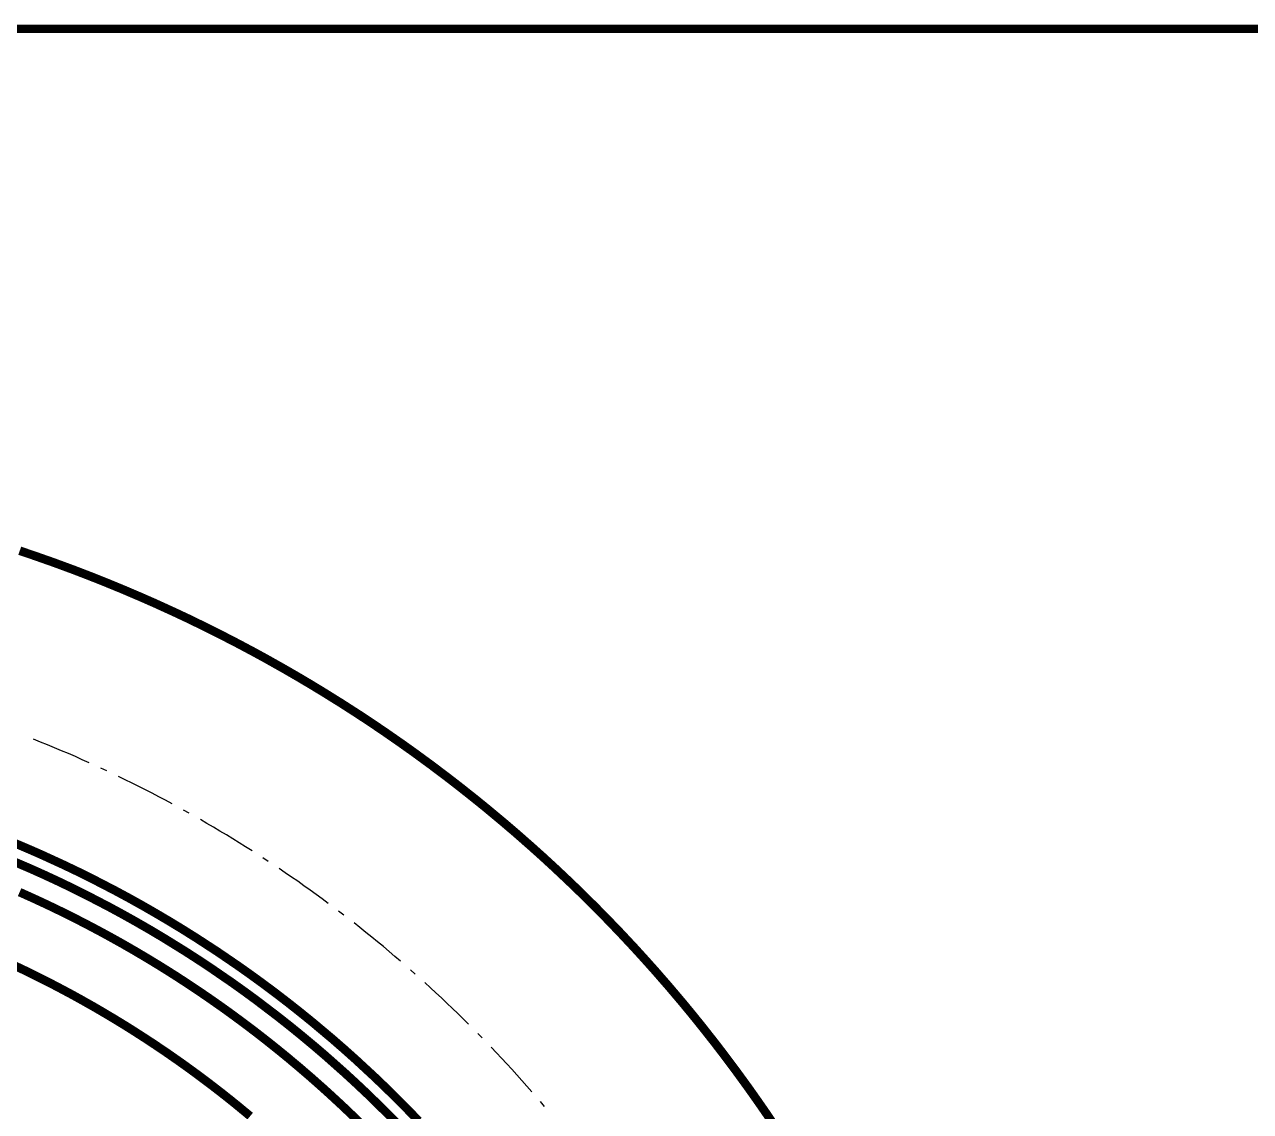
# Model space of a CAD drawing. Header units: millimetres. Extents: x 20 to 410, y 10 to 287.
# Drawn here: x 143.9 to 215, y 224.2 to 287.2 of the extents above; entities that cross this region are included whole.
import ezdxf

# ---------------------------------------------------------------- set-up
doc = ezdxf.new("R2010")
doc.units = ezdxf.units.MM
doc.layers.add('KANTEN', color=7, linetype='Continuous', lineweight=50)
doc.layers.add('MITTELLINIEN', color=7, linetype='Continuous', lineweight=25)

msp = doc.modelspace()

# ---------------------------------------------------------------- linework, layer by layer
at = {"layer": 'KANTEN', "lineweight": 50, "const_width": 0.5}
msp.add_lwpolyline([(20, 10), (410, 10), (410, 287), (20, 287)], close=True, dxfattribs=at)
for points in [[(187.59, 223.075), (186.92, 224.07), (186.407, 224.81), (185.887, 225.545), (185.182, 226.516), (184.463, 227.477), (183.915, 228.191), (183.172, 229.134), (182.607, 229.834), (182.034, 230.528), (181.258, 231.444), (180.47, 232.349), (179.87, 233.02), (179.264, 233.685), (178.444, 234.562), (177.612, 235.427), (176.98, 236.068), (176.127, 236.912), (175.479, 237.537), (174.606, 238.36), (173.943, 238.969), (173.273, 239.571), (172.371, 240.362), (171.687, 240.947), (170.766, 241.716), (170.068, 242.284), (169.127, 243.03), (168.415, 243.581), (167.457, 244.304), (166.489, 245.012), (165.756, 245.535), (164.77, 246.22), (164.025, 246.724), (163.274, 247.221), (162.265, 247.87), (161.246, 248.505), (160.477, 248.972), (159.702, 249.431), (158.923, 249.881), (157.877, 250.469), (157.087, 250.9), (156.292, 251.323), (155.225, 251.874), (154.421, 252.277), (153.341, 252.801), (152.526, 253.183), (151.434, 253.681), (150.61, 254.043), (149.506, 254.513), (148.395, 254.968), (147.558, 255.298), (146.717, 255.62), (145.591, 256.035), (144.459, 256.434), (143.606, 256.722)], [(166.739, 223.653), (166.114, 224.3), (165.481, 224.94), (164.839, 225.571), (164.189, 226.194), (163.088, 227.213), (162.417, 227.813), (161.739, 228.404), (160.59, 229.369), (159.891, 229.936), (159.185, 230.494), (158.471, 231.043), (157.751, 231.582), (157.023, 232.112), (156.289, 232.632), (155.05, 233.478), (153.793, 234.296), (153.03, 234.774), (152.261, 235.242), (151.486, 235.7), (150.706, 236.148), (149.919, 236.586), (149.127, 237.013), (147.794, 237.702), (146.988, 238.101), (146.176, 238.49), (144.812, 239.115), (143.987, 239.475), (143.158, 239.825)], [(165.486, 223.513), (164.853, 224.153), (163.781, 225.202), (163.126, 225.82), (162.464, 226.429), (161.342, 227.425), (160.658, 228.011), (159.967, 228.587), (159.268, 229.154), (158.561, 229.712), (157.368, 230.621), (156.642, 231.154), (155.91, 231.677), (154.673, 232.526), (153.923, 233.023), (153.166, 233.51), (151.89, 234.299), (151.116, 234.759), (150.336, 235.208), (149.55, 235.647), (148.759, 236.076), (147.427, 236.767), (146.621, 237.168), (145.81, 237.557), (144.993, 237.936), (144.172, 238.304), (142.792, 238.894)], [(143.598, 236.918), (144.42, 236.549), (145.236, 236.169), (146.048, 235.778), (146.853, 235.376), (147.387, 235.102), (148.184, 234.682), (148.712, 234.396), (149.499, 233.959), (150.28, 233.51), (151.054, 233.051), (151.823, 232.582), (152.585, 232.102), (153.34, 231.612), (153.84, 231.279), (154.584, 230.772), (155.322, 230.255), (155.809, 229.905), (156.535, 229.371), (157.253, 228.828), (157.963, 228.275), (158.666, 227.712), (159.131, 227.332), (159.821, 226.754), (160.504, 226.166), (161.178, 225.569), (161.623, 225.166), (162.284, 224.555), (162.719, 224.142), (163.366, 223.515)], [(143.066, 232.769), (143.881, 232.384), (144.422, 232.12), (145.227, 231.716), (145.761, 231.439), (146.557, 231.016), (147.084, 230.727), (147.869, 230.284), (148.389, 229.982), (149.163, 229.52), (149.676, 229.206), (150.185, 228.887), (150.943, 228.4), (151.445, 228.069), (152.192, 227.563), (152.931, 227.047), (153.419, 226.697), (153.904, 226.342), (154.626, 225.801), (155.339, 225.25), (155.81, 224.877), (156.278, 224.499), (156.972, 223.924)]]:
    msp.add_lwpolyline(points, dxfattribs=at)
at = {"layer": 'MITTELLINIEN', "lineweight": 25}
for points in [[(147.633, 244.424), (147.234, 244.603), (146.833, 244.778), (146.433, 244.954), (146.03, 245.125), (145.626, 245.294), (145.223, 245.463), (144.817, 245.626), (144.411, 245.789)], [(148.655, 243.954), (148.315, 244.112)], [(152.448, 242.038), (152.063, 242.245), (151.677, 242.451), (151.288, 242.652), (150.9, 242.853), (150.51, 243.051), (150.118, 243.246), (149.726, 243.44), (149.332, 243.631)], [(153.434, 241.495), (153.106, 241.678)], [(157.08, 239.314), (156.711, 239.549), (156.34, 239.779), (155.968, 240.01), (155.594, 240.238), (155.219, 240.462), (154.843, 240.687), (154.465, 240.907), (154.086, 241.125)], [(158.025, 238.702), (157.711, 238.909)], [(161.506, 236.266), (161.153, 236.525), (160.801, 236.784), (160.445, 237.039), (160.089, 237.292), (159.732, 237.545), (159.372, 237.793), (159.011, 238.041), (158.649, 238.287)], [(162.404, 235.588), (162.105, 235.814)], [(165.701, 232.907), (165.37, 233.193), (165.034, 233.474), (164.699, 233.755), (164.362, 234.034), (164.022, 234.31), (163.683, 234.585), (163.34, 234.858), (162.996, 235.128)], [(166.548, 232.167), (166.268, 232.416)], [(169.646, 229.258), (169.334, 229.565), (169.022, 229.871), (168.707, 230.175), (168.39, 230.476), (168.073, 230.778), (167.752, 231.075), (167.43, 231.372), (167.108, 231.668)], [(170.438, 228.459), (170.174, 228.726)], [(173.318, 225.335), (173.031, 225.664), (172.74, 225.991), (172.447, 226.317), (172.155, 226.642), (171.857, 226.963), (171.56, 227.283), (171.261, 227.603), (170.958, 227.919)], [(174.05, 224.481), (173.809, 224.767)]]:
    msp.add_lwpolyline(points, dxfattribs=at)

doc.saveas('drawing.dxf')
